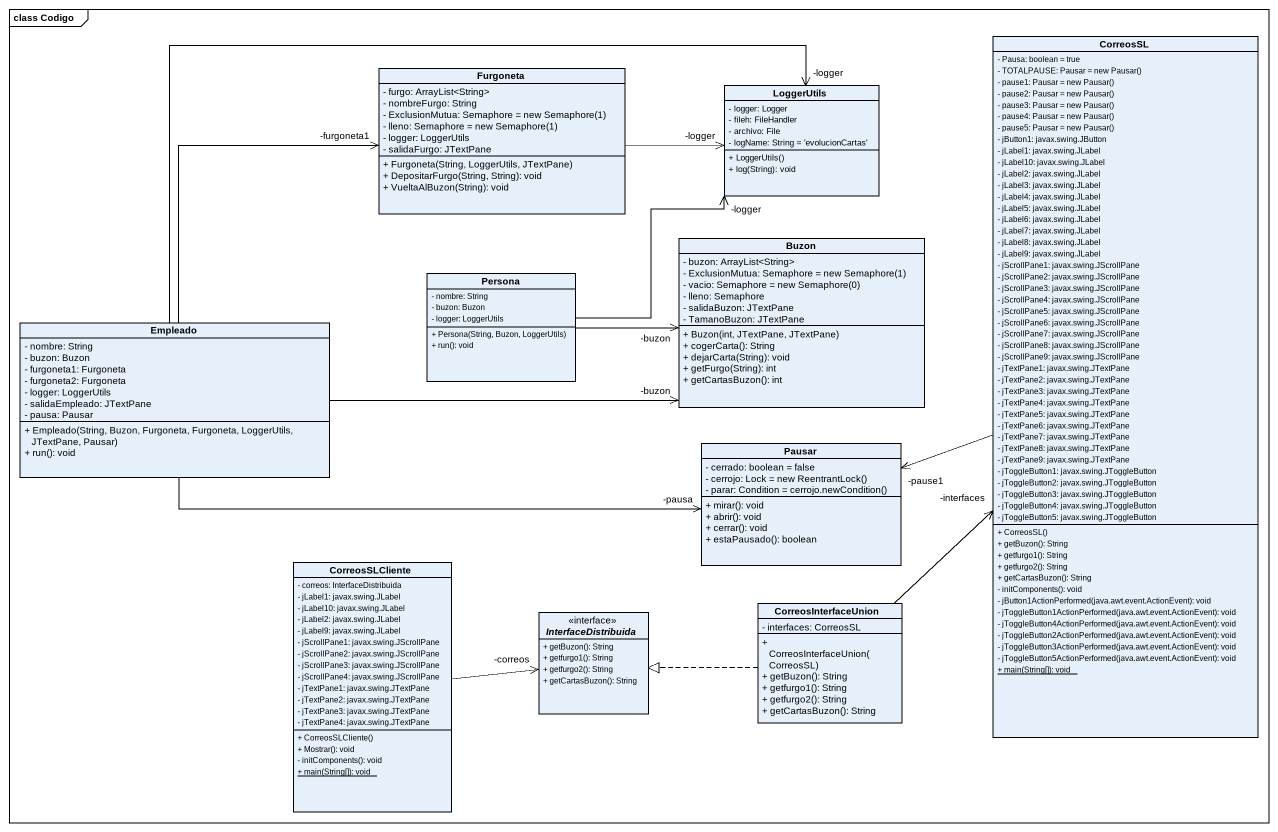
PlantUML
@startuml
mainframe class Codigo
hide circle
hide empty members
skinparam classAttributeIconSize 0
class CorreosSL {
  - Pausa: boolean = true
  {field} - TOTALPAUSE: Pausar = new Pausar()
  {field} - pause1: Pausar = new Pausar()
  {field} - pause2: Pausar = new Pausar()
  {field} - pause3: Pausar = new Pausar()
  {field} - pause4: Pausar = new Pausar()
  {field} - pause5: Pausar = new Pausar()
  - jButton1: javax.swing.JButton
  - jLabel1: javax.swing.JLabel
  - jLabel10: javax.swing.JLabel
  - jLabel2: javax.swing.JLabel
  - jLabel3: javax.swing.JLabel
  - jLabel4: javax.swing.JLabel
  - jLabel5: javax.swing.JLabel
  - jLabel6: javax.swing.JLabel
  - jLabel7: javax.swing.JLabel
  - jLabel8: javax.swing.JLabel
  - jLabel9: javax.swing.JLabel
  - jScrollPane1: javax.swing.JScrollPane
  - jScrollPane2: javax.swing.JScrollPane
  - jScrollPane3: javax.swing.JScrollPane
  - jScrollPane4: javax.swing.JScrollPane
  - jScrollPane5: javax.swing.JScrollPane
  - jScrollPane6: javax.swing.JScrollPane
  - jScrollPane7: javax.swing.JScrollPane
  - jScrollPane8: javax.swing.JScrollPane
  - jScrollPane9: javax.swing.JScrollPane
  - jTextPane1: javax.swing.JTextPane
  - jTextPane2: javax.swing.JTextPane
  - jTextPane3: javax.swing.JTextPane
  - jTextPane4: javax.swing.JTextPane
  - jTextPane5: javax.swing.JTextPane
  - jTextPane6: javax.swing.JTextPane
  - jTextPane7: javax.swing.JTextPane
  - jTextPane8: javax.swing.JTextPane
  - jTextPane9: javax.swing.JTextPane
  - jToggleButton1: javax.swing.JToggleButton
  - jToggleButton2: javax.swing.JToggleButton
  - jToggleButton3: javax.swing.JToggleButton
  - jToggleButton4: javax.swing.JToggleButton
  - jToggleButton5: javax.swing.JToggleButton
  + CorreosSL()
  + getBuzon(): String
  + getfurgo1(): String
  + getfurgo2(): String
  + getCartasBuzon(): String
  - initComponents(): void
  - jButton1ActionPerformed(java.awt.event.ActionEvent): void
  - jToggleButton1ActionPerformed(java.awt.event.ActionEvent): void
  - jToggleButton4ActionPerformed(java.awt.event.ActionEvent): void
  - jToggleButton2ActionPerformed(java.awt.event.ActionEvent): void
  - jToggleButton3ActionPerformed(java.awt.event.ActionEvent): void
  - jToggleButton5ActionPerformed(java.awt.event.ActionEvent): void
  {static} + main(String[]): void
}
class Furgoneta {
  - furgo: ArrayList<String>
  - nombreFurgo: String
  {field} - ExclusionMutua: Semaphore = new Semaphore(1)
  {field} - lleno: Semaphore = new Semaphore(1)
  - logger: LoggerUtils
  - salidaFurgo: JTextPane
  + Furgoneta(String, LoggerUtils, JTextPane)
  + DepositarFurgo(String, String): void
  + VueltaAlBuzon(String): void
}
class LoggerUtils {
  - logger: Logger
  - fileh: FileHandler
  - archivo: File
  - logName: String = 'evolucionCartas'
  + LoggerUtils()
  + log(String): void
}
class Buzon {
  - buzon: ArrayList<String>
  {field} - ExclusionMutua: Semaphore = new Semaphore(1)
  {field} - vacio: Semaphore = new Semaphore(0)
  - lleno: Semaphore
  - salidaBuzon: JTextPane
  - TamanoBuzon: JTextPane
  + Buzon(int, JTextPane, JTextPane)
  + cogerCarta(): String
  + dejarCarta(String): void
  + getFurgo(String): int
  + getCartasBuzon(): int
}
class Persona {
  - nombre: String
  - buzon: Buzon
  - logger: LoggerUtils
  + Persona(String, Buzon, LoggerUtils)
  + run(): void
}
class Empleado {
  - nombre: String
  - buzon: Buzon
  - furgoneta1: Furgoneta
  - furgoneta2: Furgoneta
  - logger: LoggerUtils
  - salidaEmpleado: JTextPane
  - pausa: Pausar
  + Empleado(String, Buzon, Furgoneta, Furgoneta, LoggerUtils, JTextPane, Pausar)
  + run(): void
}
class Pausar {
  - cerrado: boolean = false
  {field} - cerrojo: Lock = new ReentrantLock()
  {field} - parar: Condition = cerrojo.newCondition()
  + mirar(): void
  + abrir(): void
  + cerrar(): void
  + estaPausado(): boolean
}
class CorreosSLCliente {
  - correos: InterfaceDistribuida
  - jLabel1: javax.swing.JLabel
  - jLabel10: javax.swing.JLabel
  - jLabel2: javax.swing.JLabel
  - jLabel9: javax.swing.JLabel
  - jScrollPane1: javax.swing.JScrollPane
  - jScrollPane2: javax.swing.JScrollPane
  - jScrollPane3: javax.swing.JScrollPane
  - jScrollPane4: javax.swing.JScrollPane
  - jTextPane1: javax.swing.JTextPane
  - jTextPane2: javax.swing.JTextPane
  - jTextPane3: javax.swing.JTextPane
  - jTextPane4: javax.swing.JTextPane
  + CorreosSLCliente()
  + Mostrar(): void
  - initComponents(): void
  {static} + main(String[]): void
}
interface InterfaceDistribuida <<interface>> {
  + getBuzon(): String
  + getfurgo1(): String
  + getfurgo2(): String
  + getCartasBuzon(): String
}
class CorreosInterfaceUnion {
  - interfaces: CorreosSL
  + CorreosInterfaceUnion(CorreosSL)
  + getBuzon(): String
  + getfurgo1(): String
  + getfurgo2(): String
  + getCartasBuzon(): String
}
CorreosSL -left-> "-pause1" Pausar
Furgoneta -right-> "-logger" LoggerUtils
Persona -up-> "-logger" LoggerUtils
Persona -right-> "-buzon" Buzon
Empleado -up-> "-furgoneta1" Furgoneta
Empleado -right-> "-logger" LoggerUtils
Empleado -right-> "-buzon" Buzon
Empleado -right-> "-pausa" Pausar
CorreosSLCliente -right-> "-correos" InterfaceDistribuida
CorreosInterfaceUnion -up-> "-interfaces" CorreosSL
CorreosInterfaceUnion .left.|> InterfaceDistribuida
@enduml
